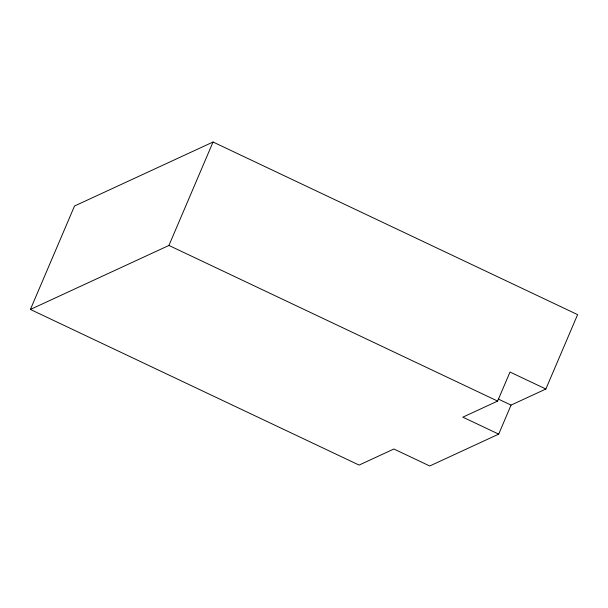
<?xml version="1.0" encoding="UTF-8"?>
<svg xmlns="http://www.w3.org/2000/svg" width="608" height="608" viewBox="0 0 608 608"><rect width="100%" height="100%" fill="white"/><g stroke="black" fill="none" stroke-linecap="round" stroke-linejoin="round"><path stroke-width="0.91" d="M30.4 309.449L74.518 206.013L213.051 142.014L577.6 314.625L545.862 389.021L511.07 405.095L498.689 434.135L429.742 465.986L393.885 449.008L359.085 465.082L30.4 309.449L168.933 245.45L213.051 142.014M498.689 434.135L462.825 417.156L497.625 401.082L510.006 372.043L545.862 389.021M498.264 399.038L511.07 405.095M168.933 245.45L497.625 401.082"/></g></svg>
